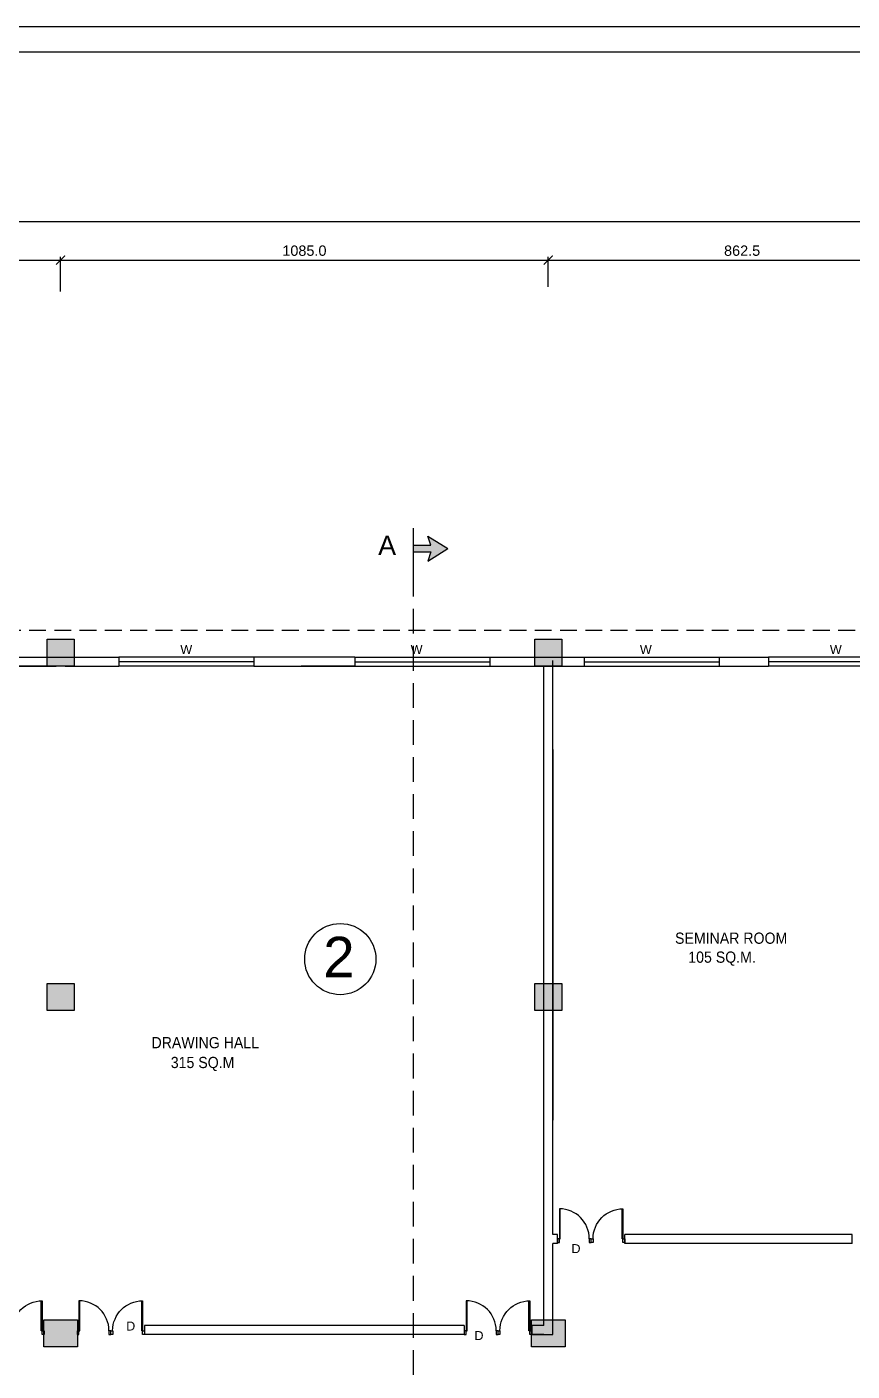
# Model space of a CAD drawing. Extents: x 53439 to 79867, y -144071 to -73305.
# Drawn here: x 68017 to 69853, y -125035 to -122042 of the extents above; entities that cross this region are included whole.
import ezdxf

# ---------------------------------------------------------------- set-up
doc = ezdxf.new("R2010")
doc.units = 0
doc.header["$LTSCALE"] = 0.1
doc.header["$MEASUREMENT"] = 0
doc.header["$PDMODE"] = 35
doc.header["$PDSIZE"] = -0.8
doc.linetypes.add('HIDDEN', pattern=[0.375, 0.25, -0.125])
doc.layers.get('0').update_dxf_attribs({"linetype": 'CONTINUOUS'})
doc.layers.get('DEFPOINTS').update_dxf_attribs({"linetype": 'CONTINUOUS'})
for name, color, linetype in [('BOR', 200, 'CONTINUOUS'), ('BOR1', 230, 'CONTINUOUS'), ('DOOR', 30, 'CONTINUOUS'), ('HAT', 253, 'CONTINUOUS'), ('LAYER4', 130, 'CONTINUOUS'), ('TEXT', 7, 'CONTINUOUS'), ('THIN_HA', 253, 'CONTINUOUS'), ('WALL', 6, 'CONTINUOUS'), ('WIN', 102, 'CONTINUOUS')]:
    doc.layers.add(name, color=color, linetype=linetype)
doc.styles.add('1MM', font='arial.ttf')
doc.styles.add('DIM', font='arial.ttf', dxfattribs={"width": 0.7, "height": 1})
doc.styles.add('DUTCH', font='arial.ttf')
doc.dimstyles.new('KRI', dxfattribs={"dimtxt": 23, "dimasz": 20, "dimexe": 7, "dimexo": 0, "dimgap": 9, "dimtad": 1, "dimdec": 1, "dimzin": 1, "dimtxsty": '1MM', "dimblk": 'ARCHTICK', "dimcen": 0.5, "dimclrd": 252, "dimclre": 252, "dimclrt": 7, "dimaunit": 1, "dimadec": 8, "dimazin": 3, "dimtfac": 1, "dimtdec": 1, "dimtmove": 0, "dimatfit": 3})

# ---------------------------------------------------------------- blocks, each defined once
blk = doc.blocks.new('A$C764D24B9')
at = {"layer": 'DOOR'}
for points in [[(0.056, 0.111), (0.083, 0.111), (0.083, 1), (0.056, 1)], [(0, 0), (0.056, 0), (0.056, 0.111), (0, 0.111)], [(0.944, 0), (1, 0), (1, 0.111), (0.944, 0.111)]]:
    blk.add_lwpolyline(points, close=True, dxfattribs=at)
blk.add_arc((0.056, 0.111), 0.889, 0, 90, dxfattribs=at)
blk = doc.blocks.new('YTTU')
at = {"layer": 'THIN_HA', "linetype": 'CONTINUOUS', "ltscale": 0.1}
blk.add_hatch(color=2, dxfattribs=at).paths.add_polyline_path([(-6879.58, -1156.369), (-6878.83, -1156.369), (-6878.83, -1156.969), (-6879.58, -1156.969)])
at = {"layer": 'THIN_HA', "color": 2, "linetype": 'CONTINUOUS', "ltscale": 0.1}
blk.add_lwpolyline([(-6879.58, -1156.369), (-6878.83, -1156.369), (-6878.83, -1156.969), (-6879.58, -1156.969)], close=True, dxfattribs=at)
blk = doc.blocks.new('_ARCHTICK')
at = {"layer": 'WALL', "color": 0, "const_width": 0.15}
blk.add_lwpolyline([(-0.5, -0.5), (0.5, 0.5)], dxfattribs=at)
blk = doc.blocks.new('*D106')
at = {"layer": 'DEFPOINTS', "color": 0, "linetype": 'CONTINUOUS', "ltscale": 0.1}
for p in [(68092.3, -122561.6), (67007.3, -122621.9), (68092.3, -122631.5)]:
    blk.add_point(p, dxfattribs=at)
at = {"layer": 'WIN', "color": 252, "linetype": 'CONTINUOUS', "ltscale": 0.1}
for p, q in [((67007.3, -122621.9), (67007.3, -122554.6)), ((67007.3, -122561.6), (68092.3, -122561.6)), ((68092.3, -122631.5), (68092.3, -122554.6))]:
    blk.add_line(p, q, dxfattribs=at)
at = {"layer": 'WIN', "color": 252, "linetype": 'CONTINUOUS', "ltscale": 0.1, "xscale": 20, "yscale": 20, "zscale": 20, "rotation": 180}
blk.add_blockref('_ARCHTICK', (67007.3, -122561.6), dxfattribs=at)
at = {"layer": 'WIN', "color": 252, "linetype": 'CONTINUOUS', "ltscale": 0.1, "xscale": 20, "yscale": 20, "zscale": 20}
blk.add_blockref('_ARCHTICK', (68092.3, -122561.6), dxfattribs=at)
at = {"layer": 'WIN', "color": 7, "linetype": 'CONTINUOUS', "ltscale": 0.1, "insert": (67549.8, -122540.8), "char_height": 23, "attachment_point": 5, "style": '1MM'}
blk.add_mtext('1085.0', dxfattribs=at)
blk = doc.blocks.new('*D107')
at = {"layer": 'DEFPOINTS', "color": 0, "linetype": 'CONTINUOUS', "ltscale": 0.1}
for p in [(69177.3, -122561.6), (69177.3, -122620.8), (68092.3, -122631.5)]:
    blk.add_point(p, dxfattribs=at)
at = {"layer": 'WIN', "color": 252, "linetype": 'CONTINUOUS', "ltscale": 0.1}
for p, q in [((68092.3, -122631.5), (68092.3, -122554.6)), ((68092.3, -122561.6), (69177.3, -122561.6)), ((69177.3, -122620.8), (69177.3, -122554.6))]:
    blk.add_line(p, q, dxfattribs=at)
at = {"layer": 'WIN', "color": 252, "linetype": 'CONTINUOUS', "ltscale": 0.1, "xscale": 20, "yscale": 20, "zscale": 20, "rotation": 180}
blk.add_blockref('_ARCHTICK', (68092.3, -122561.6), dxfattribs=at)
at = {"layer": 'WIN', "color": 252, "linetype": 'CONTINUOUS', "ltscale": 0.1, "xscale": 20, "yscale": 20, "zscale": 20}
blk.add_blockref('_ARCHTICK', (69177.3, -122561.6), dxfattribs=at)
at = {"layer": 'WIN', "color": 7, "linetype": 'CONTINUOUS', "ltscale": 0.1, "insert": (68634.8, -122540.8), "char_height": 23, "attachment_point": 5, "style": '1MM'}
blk.add_mtext('1085.0', dxfattribs=at)
blk = doc.blocks.new('*D108')
at = {"layer": 'DEFPOINTS', "color": 0, "linetype": 'CONTINUOUS', "ltscale": 0.1}
for p in [(70039.9, -122561.6), (70039.9, -122561.6), (69177.3, -122620.8)]:
    blk.add_point(p, dxfattribs=at)
at = {"layer": 'WIN', "color": 252, "linetype": 'CONTINUOUS', "ltscale": 0.1}
for p, q in [((69177.3, -122620.8), (69177.3, -122554.6)), ((69177.3, -122561.6), (70039.9, -122561.6)), ((70039.9, -122561.6), (70039.9, -122554.6))]:
    blk.add_line(p, q, dxfattribs=at)
at = {"layer": 'WIN', "color": 252, "linetype": 'CONTINUOUS', "ltscale": 0.1, "xscale": 20, "yscale": 20, "zscale": 20, "rotation": 180}
blk.add_blockref('_ARCHTICK', (69177.3, -122561.6), dxfattribs=at)
at = {"layer": 'WIN', "color": 252, "linetype": 'CONTINUOUS', "ltscale": 0.1, "xscale": 20, "yscale": 20, "zscale": 20}
blk.add_blockref('_ARCHTICK', (70039.9, -122561.6), dxfattribs=at)
at = {"layer": 'WIN', "color": 7, "linetype": 'CONTINUOUS', "ltscale": 0.1, "insert": (69608.6, -122540.8), "char_height": 23, "attachment_point": 5, "style": '1MM'}
blk.add_mtext('862.5', dxfattribs=at)
blk = doc.blocks.new('*D111')
at = {"layer": 'DEFPOINTS', "color": 0, "linetype": 'CONTINUOUS', "ltscale": 0.1}
for p in [(72060.4, -122475.5), (58322.3, -122503.6), (72060.4, -122503.6, 0)]:
    blk.add_point(p, dxfattribs=at)
at = {"layer": 'WIN', "color": 252, "linetype": 'CONTINUOUS', "ltscale": 0.1}
for p, q in [((58322.3, -122503.6), (58322.3, -122468.5)), ((58322.3, -122475.5), (72060.4, -122475.5)), ((72060.4, -122503.6), (72060.4, -122468.5))]:
    blk.add_line(p, q, dxfattribs=at)
at = {"layer": 'WIN', "color": 252, "linetype": 'CONTINUOUS', "ltscale": 0.1, "xscale": 20, "yscale": 20, "zscale": 20, "rotation": 180}
blk.add_blockref('_ARCHTICK', (58322.3, -122475.5), dxfattribs=at)
at = {"layer": 'WIN', "color": 252, "linetype": 'CONTINUOUS', "ltscale": 0.1, "xscale": 20, "yscale": 20, "zscale": 20}
blk.add_blockref('_ARCHTICK', (72060.4, -122475.5), dxfattribs=at)
at = {"layer": 'WIN', "color": 7, "linetype": 'CONTINUOUS', "ltscale": 0.1, "insert": (65191.4, -122454.7), "char_height": 23, "attachment_point": 5, "style": '1MM'}
blk.add_mtext('13738.1', dxfattribs=at)
blk = doc.blocks.new('A$C2D1352FE')
at = {"layer": 'HAT', "linetype": 'CONTINUOUS', "ltscale": 0.1}
blk.add_hatch(color=256, dxfattribs=at).paths.add_polyline_path([(65.2, 110.8), (25.3, 47), (54.5, 56.6), (54.5, 0), (75.9, 0), (75.9, 56.6), (105.2, 47)])
at = {"layer": 'WALL', "linetype": 'CONTINUOUS', "ltscale": 0.1}
for p, q in [((25.3, 47), (65.2, 110.8)), ((105.2, 47), (65.2, 110.8)), ((54.5, 56.6), (25.3, 47)), ((54.5, 0), (54.5, 56.6)), ((75.9, 0), (75.9, 56.6)), ((75.9, 56.6), (105.2, 47)), ((0, 0), (139.2, 0))]:
    blk.add_line(p, q, dxfattribs=at)

msp = doc.modelspace()

# ---------------------------------------------------------------- hatches: boundary and pattern name
at = {"layer": 'THIN_HA', "linetype": 'CONTINUOUS', "ltscale": 0.1}
for points in [[(68062.31, -123405.78), (68122.31, -123405.78), (68122.31, -123465.78), (68062.31, -123465.78)], [(69147.31, -123405.78), (69207.31, -123405.78), (69207.31, -123465.78), (69147.31, -123465.78)], [(68062.31, -124172.03), (68122.31, -124172.03), (68122.31, -124232.03), (68062.31, -124232.03)], [(69147.31, -124172.03), (69207.31, -124172.03), (69207.31, -124232.03), (69147.31, -124232.03)]]:
    msp.add_hatch(color=2, dxfattribs=at).paths.add_polyline_path(points)

# ---------------------------------------------------------------- linework, layer by layer
at = {"layer": 'BOR'}
msp.add_lwpolyline([(73435.88, -122099.01), (57228.06, -122099.01), (57228.06, -130290.29), (73435.88, -130290.29)], close=True, dxfattribs=at)
at = {"layer": 'BOR1'}
msp.add_lwpolyline([(73492.41, -122042.48), (57171.54, -122042.48), (57171.54, -130346.82), (73492.41, -130346.82)], close=True, dxfattribs=at)
at = {"layer": 'DOOR', "linetype": 'HIDDEN', "ltscale": 1500}
msp.add_line((63072.31, -123385.78), (70109.86, -123385.78), dxfattribs=at)
at = {"layer": 'HAT', "color": 7, "linetype": 'HIDDEN', "ltscale": 2200}
msp.add_line((68876.58, -123255.68), (68876.58, -126027.95), dxfattribs=at)
at = {"layer": 'LAYER4', "linetype": 'CONTINUOUS', "ltscale": 0.1}
msp.add_circle((68714.63, -124117.74), 79.2, dxfattribs=at)
at = {"layer": 'THIN_HA', "color": 2, "linetype": 'CONTINUOUS', "ltscale": 0.1, "elevation": 0}
for points in [[(68062.31, -123405.78), (68122.31, -123405.78), (68122.31, -123465.78), (68062.31, -123465.78)], [(69147.31, -123405.78), (69207.31, -123405.78), (69207.31, -123465.78), (69147.31, -123465.78)], [(68062.31, -124172.03), (68122.31, -124172.03), (68122.31, -124232.03), (68062.31, -124232.03)], [(69147.31, -124172.03), (69207.31, -124172.03), (69207.31, -124232.03), (69147.31, -124232.03)]]:
    msp.add_lwpolyline(points, close=True, dxfattribs=at)
at = {"layer": 'WALL', "linetype": 'CONTINUOUS', "ltscale": 0.1}
for p, q in [((67962.31, -123445.78), (68102.31, -123445.78)), ((67962.31, -123445.78), (68102.31, -123445.78)), ((67962.31, -123465.78), (68082.31, -123465.78)), ((68082.31, -123465.78, 0), (67962.31, -123465.78, 0)), ((67962.31, -123465.78), (68082.31, -123465.78)), ((68082.31, -123465.78, 0), (67962.31, -123465.78, 0)), ((68082.31, -123445.78), (68222.31, -123445.78)), ((68082.31, -123445.78), (68222.31, -123445.78)), ((68102.31, -123465.78), (68222.31, -123465.78)), ((68109.81, -123445.78), (68222.31, -123445.78)), ((68109.81, -123445.78), (68222.31, -123445.78)), ((68222.31, -123445.78), (68222.31, -123465.78)), ((68747.31, -123445.78), (68522.31, -123445.78)), ((68522.31, -123445.78), (68522.31, -123465.78)), ((68522.31, -123465.78, 0), (68747.31, -123465.78, 0)), ((68747.31, -123465.78), (68627.31, -123465.78)), ((68627.31, -123465.78, 0), (68747.31, -123465.78, 0)), ((68747.31, -123465.78), (68627.31, -123465.78)), ((68747.31, -123445.78), (68747.31, -123465.78)), ((69047.31, -123445.78), (69187.31, -123445.78)), ((69047.31, -123445.78), (69187.31, -123445.78)), ((69047.31, -123445.78), (69047.31, -123465.78)), ((69047.31, -123465.78), (69167.31, -123465.78)), ((69047.31, -123465.78), (69167.31, -123465.78)), ((69167.31, -123445.78), (69257.32, -123445.78)), ((69167.31, -123445.78), (69257.32, -123445.78)), ((69167.31, -123445.78), (69257.32, -123445.78)), ((69167.31, -123465.78), (69257.32, -123465.78)), ((69167.31, -123465.78), (69257.32, -123465.78)), ((69167.31, -124933.28), (69167.31, -123465.78)), ((69187.31, -124730.78), (69187.31, -123453.28)), ((69187.31, -124730.78), (69187.31, -123453.28)), ((69187.31, -123465.78), (69257.32, -123465.78)), ((69202.31, -123445.78), (69257.32, -123445.78)), ((69202.31, -123445.78), (69257.32, -123445.78)), ((69202.31, -123445.78), (69257.32, -123445.78)), ((69202.31, -123465.78), (69257.32, -123465.78)), ((69202.31, -123465.78), (69257.32, -123465.78)), ((69202.31, -123465.78), (69257.32, -123465.78)), ((69257.32, -123445.78), (69257.32, -123465.78)), ((69557.32, -123445.78), (69557.32, -123465.78)), ((69557.32, -123445.78), (69667.35, -123445.78)), ((69557.32, -123465.78), (69667.35, -123465.78)), ((69667.35, -123445.78), (69667.35, -123465.78)), ((69167.31, -124933.28), (69167.31, -123473.28)), ((69167.31, -124933.28), (69167.31, -123473.28)), ((69187.31, -124730.78), (69187.31, -123473.28)), ((69187.31, -124730.78), (69187.31, -123473.28)), ((69187.31, -123650.78), (69187.31, -124476.19)), ((69187.31, -124730.78), (69187.31, -123650.78)), ((69187.31, -123650.78), (69187.31, -124476.19)), ((69187.31, -124730.78), (69187.31, -123650.78)), ((69187.31, -123650.78), (69187.31, -124476.19)), ((69187.31, -124730.78), (69187.31, -123650.78)), ((69187.31, -124730.78), (69187.31, -123650.78)), ((69167.31, -124888.75), (69167.31, -123888.75)), ((69167.31, -124888.75), (69167.31, -123888.75)), ((69167.31, -124888.75), (69167.31, -123888.75)), ((69167.31, -124888.75), (69167.31, -123888.75)), ((69167.31, -124888.75), (69167.31, -123888.75)), ((69167.31, -124888.75), (69167.31, -123888.75)), ((69167.31, -124888.75), (69167.31, -123888.75)), ((69167.31, -124888.75), (69167.31, -123888.75)), ((69167.31, -124888.75), (69167.31, -123888.75)), ((69197.77, -124730.78), (69187.31, -124730.78)), ((69197.77, -124730.78), (69187.31, -124730.78)), ((69187.31, -124933.28), (69187.31, -124750.78)), ((69187.31, -124933.28), (69187.31, -124750.78)), ((69197.77, -124750.78), (69187.31, -124750.78)), ((69197.77, -124750.78), (69187.31, -124750.78)), ((69187.31, -124933.28), (69187.31, -124750.78)), ((69187.31, -124933.28), (69187.31, -124750.78)), ((69197.77, -124750.78), (69187.31, -124750.78)), ((69197.77, -124750.78), (69187.31, -124750.78)), ((69187.31, -124950.78), (69187.31, -124750.78)), ((69187.31, -124953.28), (69187.31, -124750.78)), ((69197.77, -124750.78), (69197.77, -124730.78)), ((69197.77, -124750.78), (69197.77, -124730.78)), ((69529.81, -124730.78), (69347.77, -124730.78)), ((69347.77, -124750.78), (69347.77, -124730.78)), ((69853.25, -124730.78), (69347.77, -124730.78)), ((69347.77, -124750.78), (69347.77, -124730.78)), ((69529.81, -124750.78), (69347.77, -124750.78)), ((69853.25, -124750.78), (69347.77, -124750.78)), ((69853.25, -124730.78), (69709.81, -124730.78)), ((69853.25, -124750.78), (69709.81, -124750.78)), ((69853.25, -124750.62), (69853.25, -124730.78)), ((69853.25, -124750.62), (69853.25, -124730.78)), ((68990.56, -124933.28), (68279.07, -124933.28)), ((68279.07, -124933.28), (68279.07, -124953.28)), ((68279.07, -124933.28), (68279.07, -124953.28)), ((68279.07, -124933.28), (68279.07, -124953.28)), ((68990.56, -124933.28), (68990.56, -124953.28)), ((69167.31, -124933.28), (69140.56, -124933.28)), ((69167.31, -124933.28), (69140.56, -124933.28)), ((69140.56, -124933.28), (69140.56, -124953.28)), ((68990.56, -124953.28), (68279.07, -124953.28)), ((69167.31, -124953.28), (69140.56, -124953.28)), ((69140.56, -124953.28), (69187.31, -124953.28))]:
    msp.add_line(p, q, dxfattribs=at)
for points in [[(67962.31, -123445.78), (68102.31, -123445.78)], [(67962.31, -123465.78), (68082.31, -123465.78)], [(68747.31, -123465.78), (68627.31, -123465.78)]]:
    msp.add_lwpolyline(points, dxfattribs=at)
at = {"layer": 'WIN'}
for p, q in [((68522.31, -123445.78, 0), (68222.31, -123445.78, 0)), ((68522.31, -123455.78, 0), (68222.31, -123455.78, 0)), ((68522.31, -123465.78, 0), (68222.31, -123465.78, 0)), ((68747.31, -123445.78, 0), (69047.31, -123445.78, 0)), ((68747.31, -123455.78, 0), (69047.31, -123455.78, 0)), ((68747.31, -123465.78, 0), (69047.31, -123465.78, 0)), ((69257.32, -123445.78, 0), (69557.32, -123445.78, 0)), ((69257.32, -123455.78, 0), (69557.32, -123455.78, 0)), ((69257.32, -123465.78, 0), (69557.32, -123465.78, 0)), ((69967.35, -123445.78, 0), (69667.35, -123445.78, 0)), ((69967.35, -123455.78, 0), (69667.35, -123455.78, 0)), ((69967.35, -123465.78, 0), (69667.35, -123465.78, 0))]:
    msp.add_line(p, q, dxfattribs=at)

# ---------------------------------------------------------------- block references
at = {"layer": 'HAT', "linetype": 'CONTINUOUS', "ltscale": 0.1, "xscale": 0.6999999999970896, "yscale": 0.6999999999970896, "zscale": 0.6999999999970896, "rotation": 270}
msp.add_blockref('A$C2D1352FE', (68876.58, -123158.24), dxfattribs=at)
at = {"layer": 'THIN_HA', "color": 2, "linetype": 'CONTINUOUS', "xscale": 100, "yscale": 100, "zscale": 100}
for p in [(756012.78, -9283.87, 0), (757097.78, -9283.87, 0)]:
    msp.add_blockref('YTTU', p, dxfattribs=at)
at = {"layer": 'WALL', "linetype": 'CONTINUOUS', "ltscale": 0.1}
for p, xscale, yscale, zscale in [((69197.77, -124748.6), 75.00000000116415, 75.00000000116415, 75.00000000116415), ((69197.77, -124748.6), 75.00000000116415, 75.00000000116415, 75.00000000116415), ((69347.77, -124748.6), -75.00000000116415, 75.0000000010914, 75.00000000109135), ((69347.77, -124748.6), -75.00000000116415, 75.0000000010914, 75.00000000109135), ((68055.56, -124953.28), -75.00000000116415, 75.0000000010914, 75.00000000109135)]:
    msp.add_blockref('A$C764D24B9', p, dxfattribs=dict(at, xscale=xscale, yscale=yscale, zscale=zscale))
at = {"layer": 'WALL', "linetype": 'CONTINUOUS', "ltscale": 0.1, "extrusion": (0, 0, -1)}
for p, xscale, yscale, zscale in [((-68129.07, -124953.28), -75.00000000116415, 75.0000000010914, -75.00000000116415), ((-68279.07, -124953.28), 75.00000000116415, 75.00000000116415, -75.00000000109135), ((-68990.56, -124953.28), -75.00000000116415, 75.0000000010914, -75.00000000116415), ((-69140.56, -124953.28), 75.00000000116415, 75.00000000116415, -75.00000000109135)]:
    msp.add_blockref('A$C764D24B9', p, dxfattribs=dict(at, xscale=xscale, yscale=yscale, zscale=zscale))

# ---------------------------------------------------------------- texts
at = {"style": 'DIM'}
for s, height, p in [('A', 43, (68798.8, -123218.29, 0)), ('W', 20, (68358.82, -123438.6, 0)), ('W', 20, (68871.21, -123438.6, 0)), ('W', 20, (69381.22, -123438.6, 0)), ('W', 20, (69803.85, -123438.6, 0)), ('D', 20, (69228.9, -124772.26, 0)), ('D', 20, (68238.23, -124944.62, 0)), ('D', 20, (69013.05, -124965.82, 0))]:
    msp.add_text(s, height=height, dxfattribs=at).set_placement(p)
at = {"layer": 'TEXT', "style": 'DUTCH'}
msp.add_text('2', height=90, dxfattribs=at).set_placement((68676.66, -124158.03))
at = {"layer": 'TEXT', "style": 'DUTCH', "width": 0.9}
for s, p in [('SEMINAR ROOM', (69459.38, -124083.64, 0)), ('105 SQ.M.', (69488.8, -124125.84, 0)), ('DRAWING HALL', (68294.62, -124316.22)), ('315 SQ.M', (68337.57, -124360.33))]:
    msp.add_text(s, height=25, dxfattribs=at).set_placement(p)

# ---------------------------------------------------------------- dimensions: what is measured, and where the dimension line sits
at = {"layer": 'WIN', "linetype": 'CONTINUOUS', "ltscale": 0.1}
dim = msp.add_linear_dim(base=(72060.44, -122475.48), p1=(58322.31, -122503.65), p2=(72060.44, -122503.65, 0), dimstyle='KRI', dxfattribs=at)
dim.commit()
dim.dimension.update_dxf_attribs({"geometry": '*D111', "text_midpoint": (65191.38, -122454.73)})
for base, p1, p2, picture, middle in [((68092.31, -122561.57), (67007.31, -122621.94), (68092.31, -122631.52), '*D106', (67549.81, -122540.83)), ((69177.31, -122561.57), (68092.31, -122631.52), (69177.31, -122620.78), '*D107', (68634.81, -122540.83)), ((70039.8563, -122561.5694), (69177.3134, -122620.7761), (70039.8563, -122561.5694), '*D108', (69608.5849, -122540.8262))]:
    dim = msp.add_linear_dim(base=base, p1=p1, p2=p2, dimstyle='KRI', override={"dimtmove": 1}, dxfattribs=at)
    dim.commit()
    dim.dimension.update_dxf_attribs({"geometry": picture, "text_midpoint": middle})

doc.saveas('drawing.dxf')
